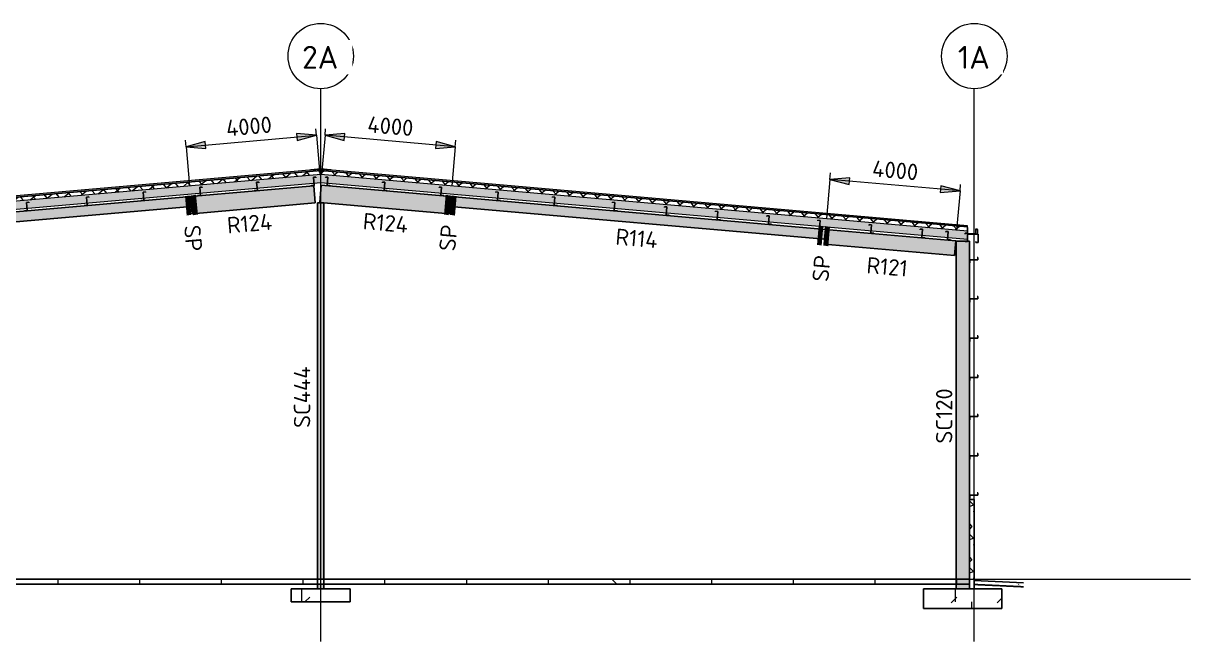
# Model space of a CAD drawing. Header units: millimetres. Extents: x 632 to 645312, y -3890 to 22200.
# Drawn here: x 204750 to 240468, y 3287 to 22200 of the extents above; entities that cross this region are included whole.
import ezdxf

# ---------------------------------------------------------------- set-up
doc = ezdxf.new("R2010")
doc.units = ezdxf.units.MM
for name, pattern in [('Dash', [7, 5, -2]), ('Hidden Double', [7, 5, -2]), ('Hidden Half', [3, 2, -1])]:
    doc.linetypes.add(name, pattern=pattern)
for name, color, linetype, lineweight in [('A-010-D_DIM', 211, 'Continuous', 13), ('A-010-D_DIM-200', 211, 'Continuous', 13), ('A-010-M_LINE', 90, 'Continuous', 13), ('A-200-M_WALL_EXT', 113, 'Continuous', 13), ('A-200-M_WALL_PAT', 111, 'Continuous', 13), ('A-230-H-FLOOR', 190, 'Continuous', 13), ('A-230-M_FLOOR', 192, 'Continuous', 13), ('A-230-MH_FLOOR', 190, 'Hidden Double', 13), ('A-270-M_ROOF', 132, 'Continuous', 13), ('S-160-M_FOUND', 171, 'Continuous', 13), ('S-160-MH_FOUND', 171, 'Hidden Half', 13), ('S-280-A_COLUMN', 171, 'Continuous', 18), ('S-280-A_STRUCT_FRAME', 2, 'Continuous', 18), ('S-280-M_COLUMN', 52, 'Continuous', 13), ('S-280-M_STRUCT_FRAME', 12, 'Continuous', 13), ('S-280-MH_COLUMN', 52, 'Hidden Half', 13), ('Z-000-T_TEXT', 131, 'Continuous', 25), ('Z-030-M_GRID', 191, 'Continuous', 13), ('Z-033_T_GRIDREF', 31, 'Continuous', 13), ('Z-230-A_LEVEL', 51, 'Continuous', 13)]:
    doc.layers.add(name, color=color, linetype=linetype, lineweight=lineweight)
doc.styles.add('ISOCPEUR_1', font='isocpeur.ttf', dxfattribs={"height": 700})
doc.styles.add('ISOCPEUR_2', font='isocpeur.ttf', dxfattribs={"height": 500})
doc.dimstyles.new('2_5___Arrow___Transparent', dxfattribs={"dimscale": 304.8, "dimtxt": 497.990588, "dimasz": 1.968504, "dimexe": 0.656168, "dimexo": 1.049869, "dimgap": 0.164042, "dimtad": 1, "dimdec": 0, "dimzin": 0, "dimdsep": 46, "dimtxsty": 'ISOCPEUR_2', "dimsah": 1, "dimcen": 0.09, "dimadec": 0, "dimazin": 0, "dimtfac": 1, "dimtdec": 4, "dimtix": 1, "dimtmove": 0, "dimatfit": 3, "dimfxl": 1, "dimtvp": 1, "dimtolj": 1, "dimtzin": 0, "dimlwd": 18, "dimlwe": 18, "dimarcsym": 2})
pattern_1 = [(45, (4555270.3, 0), (-1414.214, 0), [750, -3000]), (45, (4556270.3, 1000), (-1414.214, 0), [750, -3000]), (45, (4557270.3, -300), (-1414.214, 0), [250, -2000]), (90, (4557270.3, 500), (-500, 500), [500, -2000]), (315, (4557270.3, 1000), (0, 2828.43), [500, -3000]), (0, (4556270.3, 1000), (2000, 2000), [300, -1000]), (0, (4553770.3, 2000), (2000, 2000), [300, -2000])]

# ---------------------------------------------------------------- blocks, each defined once
blk = doc.blocks.new('Ridge Capping - Ridge Capping-1882401-S6_501-SECTION A11')
at = {"layer": 'A-270-M_ROOF', "lineweight": 5, "transparency": 33554432}
blk.add_hatch(color=253, dxfattribs=at).paths.add_polyline_path([(4557998, 17716), (4558305, 17743), (4558612, 17716), (4558604, 17720), (4558305, 17746), (4558005, 17720)])
at = {"layer": 'A-270-M_ROOF', "color": 53, "lineweight": 5}
for p, q in [((4557998, 17716), (4558305, 17743)), ((4558005, 17720), (4557998, 17716)), ((4558305, 17746), (4558005, 17720)), ((4558604, 17720), (4558305, 17746)), ((4558305, 17743), (4558612, 17716)), ((4558612, 17716), (4558604, 17720))]:
    blk.add_line(p, q, dxfattribs=at)
blk = doc.blocks.new('Roofs 1 - Roofs 1-2640243-S6_501-SECTION A11')
at = {"layer": 'A-270-M_ROOF', "lineweight": 5, "transparency": 33554432}
for points in [[(4535719, 15482), (4535724, 15483), (4535532, 15633), (4535531, 15629)], [(4535900, 15482), (4535900, 15678), (4535895, 15678), (4535895, 15486)]]:
    blk.add_hatch(color=8, dxfattribs=at).paths.add_polyline_path(points)
h = blk.add_hatch(color=8, dxfattribs=at)
h.paths.add_polyline_path([(4535732, 15480), (4535902, 15480), (4535900, 15482), (4535732, 15482)])
h.paths.add_polyline_path([(4535724, 15483), (4535725, 15485), (4535532, 15633)])
at = {"layer": 'A-270-M_ROOF', "color": 53, "lineweight": 5}
for p, q in [((4535532, 15633), (4535527, 15632)), ((4535533, 15635), (4535528, 15634)), ((4535532, 15633), (4535724, 15483)), ((4535725, 15485), (4535533, 15635)), ((4535555, 15648), (4535535, 15645)), ((4535535, 15643), (4535557, 15646)), ((4535555, 15648), (4535550, 15648)), ((4535557, 15646), (4535552, 15646)), ((4535557, 15646), (4535555, 15648)), ((4535900, 15482), (4535732, 15482)), ((4535732, 15480), (4535902, 15480)), ((4535900, 15678), (4535895, 15678)), ((4535900, 15482), (4535895, 15482)), ((4535900, 15678), (4535897, 15678)), ((4535901, 15480), (4535897, 15480)), ((4535902, 15678), (4535900, 15678)), ((4535900, 15678), (4535900, 15482)), ((4535902, 15480), (4535902, 15678))]:
    blk.add_line(p, q, dxfattribs=at)
at = {"layer": 'A-270-M_ROOF', "color": 53, "lineweight": 5, "flags": 128}
for points in [[(4535535, 15645), (4535533, 15644), (4535532, 15643), (4535530, 15642), (4535530, 15640), (4535529, 15639), (4535529, 15637), (4535530, 15635), (4535531, 15634), (4535532, 15633)], [(4535533, 15635), (4535532, 15635), (4535532, 15636), (4535531, 15637), (4535531, 15639), (4535532, 15640), (4535532, 15641), (4535533, 15642), (4535534, 15642), (4535535, 15643)], [(4535724, 15483), (4535726, 15482), (4535729, 15481), (4535732, 15480)], [(4535732, 15482), (4535729, 15483), (4535727, 15483), (4535725, 15485)]]:
    blk.add_lwpolyline(points, dxfattribs=at)
blk = doc.blocks.new('25021-APA-ZZ-ZZ-M3-AR-000001_V3_rvt-3-S6_501-SECTION A11')
at = {"layer": 'A-270-M_ROOF', "transparency": 33554432}
for color, points in [(9, [(4535893, 15742), (4558305, 17703), (4578096, 15971), (4578096, 16011), (4558305, 17743), (4535893, 15782)]), (253, [(4578381, 15748), (4578406, 15763), (4578406, 15904), (4578341, 15904), (4578341, 15759), (4578101, 15759), (4578101, 15954), (4578096, 15954), (4578096, 15754), (4578346, 15754), (4578346, 15899), (4578401, 15899), (4578401, 15766), (4578377, 15752)]), (9, [(4513959, 10219), (4538455, 11503), (4538455, 11543), (4513959, 10259)]), (8, [(4513959, 10058), (4514012, 10061), (4514012, 10152), (4513959, 10152), (4513959, 10061)])]:
    blk.add_hatch(color=color, dxfattribs=at).paths.add_polyline_path(points)
at = {"layer": 'A-270-M_ROOF', "lineweight": 5}
h = blk.add_hatch(dxfattribs=at)
h.set_pattern_fill('FP_15', angle=-135, style=0, pattern_type=2)
h.set_pattern_definition([(40, (4555270.3, 1e-06), (-192.8363, 229.8133), []), (130, (4555270.3, 1e-06), (-229.8133, -192.8363), [])])
h.paths.add_polyline_path([(4535893, 15621), (4558305, 17582), (4578096, 15851), (4578096, 15971), (4558305, 17703), (4535893, 15742)])
at = {"layer": 'A-270-M_ROOF', "lineweight": 5, "transparency": 33554432}
for color, points in [(254, [(4535893, 15370), (4536099, 15388), (4536085, 15557), (4539427, 15849), (4539442, 15681), (4558305, 17331), (4578096, 15600), (4578096, 15851), (4558305, 17582), (4535893, 15621)]), (9, [(4535893, 15742), (4535893, 15782), (4535888, 15781), (4535888, 15742)]), (254, [(4535888, 15370), (4535893, 15370), (4535893, 15742), (4535888, 15741), (4535888, 15377)]), (254, [(4517677, 10044), (4538455, 11132), (4538455, 11383), (4513959, 10099), (4513959, 10058), (4514292, 10076), (4514390, 10077), (4517667, 10248), (4517667, 10233)]), (8, [(4513959, 10152), (4514012, 10152), (4514356, 10170), (4514303, 10170), (4514000, 10154)]), (8, [(4514012, 10061), (4514292, 10076), (4514357, 10077), (4514357, 10170), (4514012, 10152), (4514012, 10075)])]:
    blk.add_hatch(color=color, dxfattribs=at).paths.add_polyline_path(points)
at = {"layer": 'A-270-M_ROOF', "lineweight": 5}
h = blk.add_hatch(dxfattribs=at)
h.set_pattern_fill('FP_16', angle=225, style=0, pattern_type=2)
h.set_pattern_definition([(48, (4555270.3, 1e-06), (-222.9434, 200.7392), []), (138, (4555270.3, 1e-06), (-200.7392, -222.9434), [])])
h.paths.add_polyline_path([(4513959, 10099), (4538455, 11383), (4538455, 11503), (4513959, 10219)])
at = {"layer": 'A-270-M_ROOF', "color": 53, "lineweight": 5}
for p, q in [((4558305, 17743), (4535893, 15782)), ((4558305, 17703), (4535893, 15742)), ((4535893, 15742), (4558305, 17703)), ((4535893, 15621), (4558305, 17582)), ((4578096, 16011), (4558305, 17743)), ((4578096, 15971), (4558305, 17703)), ((4558305, 17703), (4578096, 15971)), ((4558305, 17582), (4578096, 15851)), ((4535893, 15370), (4558305, 17331)), ((4558305, 17331), (4578096, 15600)), ((4535888, 15781), (4535893, 15782)), ((4535888, 15741), (4535893, 15742)), ((4535893, 15742), (4535888, 15741)), ((4535893, 15782), (4535893, 15742)), ((4535893, 15742), (4535893, 15370)), ((4578096, 15971), (4578096, 16011)), ((4578096, 15600), (4578096, 15971)), ((4578101, 15954), (4578096, 15954)), ((4578096, 15954), (4578096, 15754)), ((4578096, 15754), (4578346, 15754)), ((4578101, 15759), (4578101, 15954)), ((4578341, 15759), (4578101, 15759)), ((4578406, 15904), (4578341, 15904)), ((4578341, 15904), (4578341, 15759)), ((4578346, 15754), (4578346, 15899)), ((4578346, 15899), (4578401, 15899)), ((4578401, 15766), (4578377, 15752)), ((4578377, 15752), (4578381, 15748)), ((4578381, 15748), (4578406, 15763)), ((4578401, 15899), (4578401, 15766)), ((4578406, 15763), (4578406, 15904)), ((4535893, 15370), (4535888, 15370)), ((4538467, 11544), (4513959, 10259)), ((4538467, 11504), (4513959, 10219)), ((4513959, 10219), (4538467, 11504)), ((4538467, 11504), (4538467, 11544)), ((4538467, 11133), (4538467, 11504)), ((4514012, 10102), (4538467, 11383)), ((4514012, 9852), (4538467, 11133)), ((4514303, 10277), (4513959, 10259)), ((4513959, 10259), (4513959, 10219)), ((4514303, 10237), (4513959, 10219)), ((4513959, 10219), (4514303, 10237)), ((4513959, 10219), (4513959, 9849)), ((4514303, 10170), (4513959, 10152)), ((4514012, 10152), (4513959, 10152)), ((4513959, 10152), (4513959, 9847)), ((4513959, 10099), (4514012, 10102)), ((4514356, 10170), (4514012, 10152)), ((4514012, 9847), (4514012, 10152)), ((4513959, 9849), (4514012, 9852)), ((4513959, 9849), (4514012, 9852)), ((4514012, 9850), (4513959, 9847)), ((4513959, 9847), (4514012, 9847)), ((4514012, 9852), (4514303, 9867)), ((4514012, 9847), (4514357, 9865)), ((4514303, 9865), (4514012, 9850))]:
    blk.add_line(p, q, dxfattribs=at)
for name in ['Ridge Capping - Ridge Capping-1882401-S6_501-SECTION A11', 'Roofs 1 - Roofs 1-2640243-S6_501-SECTION A11']:
    blk.add_blockref(name, (0, 0), dxfattribs=at)
blk = doc.blocks.new('NRP_Column-Steel-SHS - SC444 - 200x200x6_0SHS-4110095-S6_501-SECTION A11')
at = {"layer": 'S-280-MH_COLUMN', "lineweight": 25}
for p, q in [((4558211, 16711), (4558211, 4900)), ((4558399, 16711), (4558399, 4900))]:
    blk.add_line(p, q, dxfattribs=at)
blk = doc.blocks.new('NRP_Framing-Steel-Purlin Z - G914 - EZ250-15-4113987-S6_501-SECTION A11')
at = {"layer": 'S-280-M_STRUCT_FRAME', "color": 150, "lineweight": 25}
for p, q in [((4578415, 15040), (4578395, 15040)), ((4578415, 15040), (4578395, 15040)), ((4578415, 14969), (4578415, 15040)), ((4578415, 14969), (4578415, 15040)), ((4578165, 14969), (4578415, 14969)), ((4578165, 14893), (4578165, 14969)), ((4578165, 14969), (4578415, 14969)), ((4578165, 14893), (4578165, 14969)), ((4578184, 14893), (4578165, 14893)), ((4578184, 14893), (4578165, 14893))]:
    blk.add_line(p, q, dxfattribs=at)
blk = doc.blocks.new('NRP_Foundation-Pad Footing Fibre _v2_ - PF4 -1800 x 1800 x 400d-3893011-S6_501-SECTION A11')
at = {"layer": 'S-160-M_FOUND'}
h = blk.add_hatch(dxfattribs=at)
h.set_pattern_fill('FP_18', color=256, style=0, pattern_type=2)
h.set_pattern_definition(pattern_1)
h.paths.add_polyline_path([(4559205, 4900), (4557405, 4900), (4557405, 4500), (4559205, 4500)])
at = {"layer": 'S-160-M_FOUND', "lineweight": 25}
for p, q in [((4559205, 4900), (4557405, 4900)), ((4557405, 4900), (4557405, 4500)), ((4559205, 4500), (4559205, 4900)), ((4557405, 4500), (4559205, 4500))]:
    blk.add_line(p, q, dxfattribs=at)
blk = doc.blocks.new('NRP_Foundation-Pad Footing Fibre _v2_ - PF2 -2400 x 2000 x 600d-3893007-S6_501-SECTION A11')
at = {"layer": 'S-160-M_FOUND'}
h = blk.add_hatch(dxfattribs=at)
h.set_pattern_fill('FP_18', color=256, style=0, pattern_type=2)
h.set_pattern_definition(pattern_1)
h.paths.add_polyline_path([(4579151, 4300), (4579151, 4900), (4576751, 4900), (4576751, 4300)])
at = {"layer": 'S-160-M_FOUND', "lineweight": 25}
for p, q in [((4579151, 4900), (4576751, 4900)), ((4576751, 4900), (4576751, 4300)), ((4579151, 4300), (4579151, 4900)), ((4576751, 4300), (4579151, 4300))]:
    blk.add_line(p, q, dxfattribs=at)
blk = doc.blocks.new('NRP_Framing-Steel-Purlin Z - P915 - EZ250-19-V30-S6_501-SECTION A11')
at = {"layer": 'S-280-M_STRUCT_FRAME', "color": 92, "lineweight": 25}
blk.add_line((4549312, 16598), (4549312, 16598), dxfattribs=at)
at = {"layer": 'S-280-M_STRUCT_FRAME', "color": 92, "linetype": 'Dash', "lineweight": 25}
blk.add_line((4549312, 16598), (4549312, 16598), dxfattribs=at)
blk = doc.blocks.new('NRP_Framing-Steel-Purlin Z - P915 - EZ250-19-V31-S6_501-SECTION A11')
at = {"layer": 'S-280-M_STRUCT_FRAME', "color": 92, "lineweight": 25}
blk.add_line((4567298, 16598), (4567298, 16598), dxfattribs=at)
at = {"layer": 'S-280-M_STRUCT_FRAME', "color": 92, "linetype": 'Dash', "lineweight": 25}
blk.add_line((4567298, 16598), (4567298, 16598), dxfattribs=at)
blk = doc.blocks.new('NRP_Framing-Steel-Purlin Z - P916 - EZ250-24-V32-S6_501-SECTION A11')
at = {"layer": 'S-280-M_STRUCT_FRAME', "color": 1, "lineweight": 25}
for p, q in [((4549245, 16489), (4549247, 16467)), ((4549245, 16489), (4549247, 16467)), ((4549247, 16467), (4549322, 16474)), ((4549247, 16467), (4549322, 16474)), ((4549301, 16723), (4549371, 16729)), ((4549301, 16723), (4549371, 16729)), ((4549322, 16474), (4549301, 16723)), ((4549322, 16474), (4549301, 16723)), ((4549312, 16599), (4549312, 16599)), ((4549371, 16729), (4549373, 16707)), ((4549371, 16729), (4549373, 16707))]:
    blk.add_line(p, q, dxfattribs=at)
at = {"layer": 'S-280-M_STRUCT_FRAME', "color": 1, "linetype": 'Dash', "lineweight": 25}
blk.add_line((4549312, 16599), (4549312, 16599), dxfattribs=at)
blk = doc.blocks.new('NRP_Framing-Steel-Purlin Z - P916 - EZ250-24-V33-S6_501-SECTION A11')
at = {"layer": 'S-280-M_STRUCT_FRAME', "color": 1, "lineweight": 25}
for p, q in [((4567238, 16729), (4567236, 16707)), ((4567238, 16729), (4567236, 16707)), ((4567309, 16723), (4567238, 16729)), ((4567309, 16723), (4567238, 16729)), ((4567287, 16474), (4567309, 16723)), ((4567287, 16474), (4567309, 16723)), ((4567362, 16467), (4567287, 16474)), ((4567362, 16467), (4567287, 16474)), ((4567298, 16599), (4567298, 16599)), ((4567364, 16489), (4567362, 16467)), ((4567364, 16489), (4567362, 16467))]:
    blk.add_line(p, q, dxfattribs=at)
at = {"layer": 'S-280-M_STRUCT_FRAME', "color": 1, "linetype": 'Dash', "lineweight": 25}
blk.add_line((4567298, 16599), (4567298, 16599), dxfattribs=at)
blk = doc.blocks.new('NRP_Framing-Steel-Purlin Z - P914 - EZ250-15-4038691-S6_501-SECTION A11')
at = {"layer": 'S-280-M_STRUCT_FRAME', "color": 150, "lineweight": 25}
blk.add_line((4558092, 17367), (4558092, 17367), dxfattribs=at)
at = {"layer": 'S-280-M_STRUCT_FRAME', "color": 150, "linetype": 'Dash', "lineweight": 25}
blk.add_line((4558092, 17367), (4558092, 17367), dxfattribs=at)
blk = doc.blocks.new('NRP_Framing-Steel-Purlin Z - P914 - EZ250-15-4070612-S6_501-SECTION A11')
at = {"layer": 'S-280-M_STRUCT_FRAME', "color": 150, "lineweight": 25}
for p, q in [((4558026, 17255), (4558027, 17236)), ((4558026, 17255), (4558027, 17236)), ((4558027, 17236), (4558103, 17242)), ((4558027, 17236), (4558103, 17242)), ((4558081, 17491), (4558152, 17497)), ((4558081, 17491), (4558152, 17497)), ((4558103, 17242), (4558081, 17491)), ((4558103, 17242), (4558081, 17491)), ((4558092, 17367), (4558092, 17367)), ((4558152, 17497), (4558154, 17477)), ((4558152, 17497), (4558154, 17477))]:
    blk.add_line(p, q, dxfattribs=at)
at = {"layer": 'S-280-M_STRUCT_FRAME', "color": 150, "linetype": 'Dash', "lineweight": 25}
blk.add_line((4558092, 17367), (4558092, 17367), dxfattribs=at)
blk = doc.blocks.new('NRP_Framing-Steel-Purlin Z - P914 - EZ250-15-V34-S6_501-SECTION A11')
at = {"layer": 'S-280-M_STRUCT_FRAME', "color": 150, "lineweight": 25}
blk.add_line((4558517, 17367), (4558517, 17367), dxfattribs=at)
at = {"layer": 'S-280-M_STRUCT_FRAME', "color": 150, "linetype": 'Dash', "lineweight": 25}
blk.add_line((4558517, 17367), (4558517, 17367), dxfattribs=at)
blk = doc.blocks.new('NRP_Framing-Steel-Purlin Z - P914 - EZ250-15-4038684-S6_501-SECTION A11')
at = {"layer": 'S-280-M_STRUCT_FRAME', "color": 150, "lineweight": 25}
for p, q in [((4558457, 17497), (4558456, 17477)), ((4558457, 17497), (4558456, 17477)), ((4558528, 17491), (4558457, 17497)), ((4558528, 17491), (4558457, 17497)), ((4558506, 17242), (4558528, 17491)), ((4558506, 17242), (4558528, 17491)), ((4558582, 17236), (4558506, 17242)), ((4558582, 17236), (4558506, 17242)), ((4558517, 17367), (4558517, 17367)), ((4558584, 17255), (4558582, 17236)), ((4558584, 17255), (4558582, 17236))]:
    blk.add_line(p, q, dxfattribs=at)
at = {"layer": 'S-280-M_STRUCT_FRAME', "color": 150, "linetype": 'Dash', "lineweight": 25}
blk.add_line((4558517, 17367), (4558517, 17367), dxfattribs=at)
blk = doc.blocks.new('NRP_Framing-Steel-Purlin Z - P915 - EZ250-19-V28-S6_501-SECTION A11')
at = {"layer": 'S-280-M_STRUCT_FRAME', "color": 92, "lineweight": 25}
for p, q in [((4577433, 15837), (4577431, 15816)), ((4577433, 15837), (4577431, 15816)), ((4577433, 15837), (4577433, 15837)), ((4577433, 15837), (4577433, 15837)), ((4577482, 15582), (4577504, 15831)), ((4577482, 15582), (4577504, 15831)), ((4577482, 15582), (4577482, 15582)), ((4577482, 15582), (4577482, 15582)), ((4577493, 15707), (4577493, 15707)), ((4577559, 15596), (4577558, 15575)), ((4577559, 15596), (4577558, 15575))]:
    blk.add_line(p, q, dxfattribs=at)
at = {"layer": 'S-280-M_STRUCT_FRAME', "color": 92, "linetype": 'Dash', "lineweight": 25}
blk.add_line((4577493, 15707), (4577493, 15707), dxfattribs=at)
blk = doc.blocks.new('NRP_Framing-Steel-Purlin Z - P914 - EZ250-15-V35-S6_501-SECTION A11')
at = {"layer": 'S-280-M_STRUCT_FRAME', "color": 150, "lineweight": 25}
blk.add_line((4556356, 17215), (4556356, 17215), dxfattribs=at)
at = {"layer": 'S-280-M_STRUCT_FRAME', "color": 150, "linetype": 'Dash', "lineweight": 25}
blk.add_line((4556356, 17215), (4556356, 17215), dxfattribs=at)
blk = doc.blocks.new('NRP_Framing-Steel-Purlin Z - P914 - EZ250-15-4110111-S6_501-SECTION A11')
at = {"layer": 'S-280-M_STRUCT_FRAME', "color": 150, "lineweight": 25}
for p, q in [((4556345, 17339), (4556416, 17346)), ((4556345, 17339), (4556416, 17346)), ((4556367, 17090), (4556345, 17339)), ((4556367, 17090), (4556345, 17339)), ((4556356, 17215), (4556356, 17215)), ((4556416, 17346), (4556418, 17326)), ((4556416, 17346), (4556418, 17326)), ((4556290, 17103), (4556291, 17084)), ((4556290, 17103), (4556291, 17084)), ((4556291, 17084), (4556367, 17090)), ((4556291, 17084), (4556367, 17090))]:
    blk.add_line(p, q, dxfattribs=at)
at = {"layer": 'S-280-M_STRUCT_FRAME', "color": 150, "linetype": 'Dash', "lineweight": 25}
blk.add_line((4556356, 17215), (4556356, 17215), dxfattribs=at)
blk = doc.blocks.new('NRP_Framing-Steel-Purlin Z - P914 - EZ250-15-V36-S6_501-SECTION A11')
at = {"layer": 'S-280-M_STRUCT_FRAME', "color": 150, "lineweight": 25}
for p, q in [((4554610, 17187), (4554680, 17194)), ((4554610, 17187), (4554680, 17194)), ((4554631, 16938), (4554610, 17187)), ((4554631, 16938), (4554610, 17187)), ((4554680, 17194), (4554682, 17174)), ((4554680, 17194), (4554682, 17174)), ((4554554, 16951), (4554556, 16932)), ((4554554, 16951), (4554556, 16932)), ((4554556, 16932), (4554631, 16938)), ((4554556, 16932), (4554631, 16938)), ((4554621, 17063), (4554621, 17063))]:
    blk.add_line(p, q, dxfattribs=at)
at = {"layer": 'S-280-M_STRUCT_FRAME', "color": 150, "linetype": 'Dash', "lineweight": 25}
blk.add_line((4554621, 17063), (4554621, 17063), dxfattribs=at)
blk = doc.blocks.new('NRP_Framing-Steel-Purlin Z - P914 - EZ250-15-4038686-S6_501-SECTION A11')
at = {"layer": 'S-280-M_STRUCT_FRAME', "color": 150, "lineweight": 25}
for p, q in [((4552818, 16799), (4552820, 16780)), ((4552818, 16799), (4552820, 16780)), ((4552874, 17036), (4552945, 17042)), ((4552874, 17036), (4552945, 17042)), ((4552896, 16787), (4552874, 17036)), ((4552896, 16787), (4552874, 17036)), ((4552885, 16911), (4552885, 16911)), ((4552945, 17042), (4552946, 17022)), ((4552945, 17042), (4552946, 17022)), ((4552820, 16780), (4552896, 16787)), ((4552820, 16780), (4552896, 16787))]:
    blk.add_line(p, q, dxfattribs=at)
at = {"layer": 'S-280-M_STRUCT_FRAME', "color": 150, "linetype": 'Dash', "lineweight": 25}
blk.add_line((4552885, 16911), (4552885, 16911), dxfattribs=at)
blk = doc.blocks.new('NRP_Framing-Steel-Purlin Z - P914 - EZ250-15-V37-S6_501-SECTION A11')
at = {"layer": 'S-280-M_STRUCT_FRAME', "color": 150, "lineweight": 25}
for p, q in [((4560193, 17346), (4560191, 17326)), ((4560193, 17346), (4560191, 17326)), ((4560264, 17339), (4560193, 17346)), ((4560264, 17339), (4560193, 17346)), ((4560242, 17090), (4560264, 17339)), ((4560242, 17090), (4560264, 17339)), ((4560253, 17215), (4560253, 17215)), ((4560318, 17084), (4560242, 17090)), ((4560318, 17084), (4560242, 17090)), ((4560319, 17103), (4560318, 17084)), ((4560319, 17103), (4560318, 17084))]:
    blk.add_line(p, q, dxfattribs=at)
at = {"layer": 'S-280-M_STRUCT_FRAME', "color": 150, "linetype": 'Dash', "lineweight": 25}
blk.add_line((4560253, 17215), (4560253, 17215), dxfattribs=at)
blk = doc.blocks.new('NRP_Framing-Steel-Purlin C - P946 - EC250-24-4032700-S6_501-SECTION A11')
at = {"layer": 'S-280-M_STRUCT_FRAME', "color": 1, "lineweight": 25}
for p, q in [((4578027, 15780), (4578027, 15756)), ((4578100, 15780), (4578027, 15780)), ((4578100, 15780), (4578100, 15530)), ((4578027, 15554), (4578027, 15530)), ((4578100, 15530), (4578027, 15530)), ((4578080, 15655), (4578080, 15655))]:
    blk.add_line(p, q, dxfattribs=at)
at = {"layer": 'S-280-M_STRUCT_FRAME', "color": 1, "linetype": 'Dash', "lineweight": 25}
blk.add_line((4578080, 15655), (4578080, 15655), dxfattribs=at)
blk = doc.blocks.new('NRP_Framing-Steel-Purlin C - G946 - EC250-24-4111441-S6_501-SECTION A11')
at = {"layer": 'S-280-M_STRUCT_FRAME', "color": 1, "lineweight": 25}
for p, q in [((4578354, 15751), (4578354, 15727)), ((4578427, 15751), (4578354, 15751)), ((4578427, 15751), (4578427, 15501)), ((4578354, 15525), (4578354, 15501)), ((4578427, 15501), (4578354, 15501)), ((4578407, 15626), (4578407, 15626))]:
    blk.add_line(p, q, dxfattribs=at)
at = {"layer": 'S-280-M_STRUCT_FRAME', "color": 1, "linetype": 'Dash', "lineweight": 25}
blk.add_line((4578407, 15626), (4578407, 15626), dxfattribs=at)
blk = doc.blocks.new('Grid - NRP_Grid-Head-320187-S6_501-SECTION A11')
at = {"layer": 'Z-033_T_GRIDREF'}
blk.add_circle((4578305, 21200), 1000, dxfattribs=at)
blk = doc.blocks.new('DIMBLOCK9-S6_501-SECTION A11')
at = {"layer": 'A-010-D_DIM-200', "lineweight": 18}
for points in [[(229428, 17423), (230016, 17266), (230035, 17477)], [(233412, 17075), (232824, 17233), (232805, 17022)]]:
    blk.add_hatch(color=256, dxfattribs=at).paths.add_polyline_path(points)
for p, q in [((229428, 17423), (229445, 17623)), ((229428, 17423), (229323, 16227)), ((230035, 17477), (229428, 17423)), ((233412, 17075), (229428, 17423)), ((229428, 17423), (230016, 17266)), ((230016, 17266), (230035, 17477)), ((232824, 17233), (232805, 17022)), ((233412, 17075), (232824, 17233)), ((233412, 17075), (233430, 17274)), ((232805, 17022), (233412, 17075)), ((233412, 17075), (233308, 15879))]:
    blk.add_line(p, q, dxfattribs=at)
at = {"layer": 'A-010-D_DIM-200', "color": 0, "lineweight": 18, "insert": (230751, 18014), "char_height": 500, "width": 1758.29, "attachment_point": 1, "rotation": 355, "line_spacing_factor": 1.149209, "style": 'ISOCPEUR_2'}
blk.add_mtext('4000', dxfattribs=at)
blk = doc.blocks.new('DIMBLOCK11-S6_501-SECTION A11')
at = {"layer": 'A-010-D_DIM-200', "lineweight": 18}
for points in [[(209730, 18426), (210337, 18373), (210318, 18584)], [(213715, 18775), (213108, 18828), (213126, 18617)]]:
    blk.add_hatch(color=256, dxfattribs=at).paths.add_polyline_path(points)
for p, q in [((213715, 18775), (213697, 18974)), ((209730, 18426), (209713, 18625)), ((209730, 18426), (213715, 18775)), ((210318, 18584), (209730, 18426)), ((210337, 18373), (210318, 18584)), ((213715, 18775), (213108, 18828)), ((213108, 18828), (213126, 18617)), ((213126, 18617), (213715, 18775)), ((213715, 18775), (213819, 17579)), ((209730, 18426), (210337, 18373)), ((209730, 18426), (209835, 17230))]:
    blk.add_line(p, q, dxfattribs=at)
at = {"layer": 'A-010-D_DIM-200', "color": 0, "lineweight": 18, "insert": (210931, 19237), "char_height": 500, "width": 1758.29, "attachment_point": 1, "rotation": 5, "line_spacing_factor": 1.149209, "style": 'ISOCPEUR_2'}
blk.add_mtext('4000', dxfattribs=at)
blk = doc.blocks.new('DIMBLOCK12-S6_501-SECTION A11')
at = {"layer": 'A-010-D_DIM-200', "lineweight": 18}
for points in [[(213981, 18775), (214570, 18617), (214588, 18828)], [(217966, 18426), (217378, 18584), (217359, 18373)]]:
    blk.add_hatch(color=256, dxfattribs=at).paths.add_polyline_path(points)
for p, q in [((213981, 18775), (213999, 18974)), ((213981, 18775), (213877, 17579)), ((214588, 18828), (213981, 18775)), ((217966, 18426), (213981, 18775)), ((213981, 18775), (214570, 18617)), ((214570, 18617), (214588, 18828)), ((217378, 18584), (217359, 18373)), ((217966, 18426), (217378, 18584)), ((217966, 18426), (217984, 18625)), ((217359, 18373), (217966, 18426)), ((217966, 18426), (217862, 17230))]:
    blk.add_line(p, q, dxfattribs=at)
at = {"layer": 'A-010-D_DIM-200', "color": 0, "lineweight": 18, "insert": (215305, 19365), "char_height": 500, "width": 1758.29, "attachment_point": 1, "rotation": 355, "line_spacing_factor": 1.149209, "style": 'ISOCPEUR_2'}
blk.add_mtext('4000', dxfattribs=at)
blk = doc.blocks.new('NRP_Splice _v3_ - NRP_Splice-3209833-S6_501-SECTION A11')
at = {"layer": 'Z-000-T_TEXT', "lineweight": 70}
for p, q in [((4542798, 15990), (4542851, 15393)), ((4542798, 15990), (4542851, 15393)), ((4542998, 16008), (4543050, 15410)), ((4543050, 15410), (4542998, 16008))]:
    blk.add_line(p, q, dxfattribs=at)
blk = doc.blocks.new('NRP_Splice _v3_ - NRP_Splice-3927024-S6_501-SECTION A11')
at = {"layer": 'Z-000-T_TEXT', "lineweight": 70}
for p, q in [((4573612, 16008), (4573559, 15410)), ((4573612, 16008), (4573559, 15410)), ((4573811, 15990), (4573759, 15393)), ((4573759, 15393), (4573811, 15990))]:
    blk.add_line(p, q, dxfattribs=at)

msp = doc.modelspace()

# ---------------------------------------------------------------- hatches: boundary and pattern name
at = {"layer": 'A-200-M_WALL_PAT'}
h = msp.add_hatch(dxfattribs=at)
h.set_pattern_fill('FP_17', color=250, angle=116.56505, style=0, pattern_type=2)
h.set_pattern_definition([(296.565, (211067.83, 152.4), (5e-05, 1016), [113.592, -2158.253]), (33.69, (211118.6, 50.8), (7e-05, 1016), [183.16, -3480.08]), (33.69, (212134.6, 50.8), (7e-05, 1016), [183.16, -3480.08]), (33.69, (213150.6, 50.8), (7e-05, 1016), [183.16, -3480.08]), (116.565, (211271.03, 152.4), (5e-05, 1016), [113.592, -2158.253]), (213.69, (211220.2, 254), (7e-05, 1016), [183.16, -3480.08]), (213.69, (212236.2, 254), (7e-05, 1016), [183.16, -3480.08]), (213.69, (213252.2, 254), (7e-05, 1016), [183.16, -3480.08]), (26.565, (211474.2, 152.4), (5e-05, 1016), [227.185, -2044.66]), (26.565, (212490.2, 152.4), (5e-05, 1016), [227.185, -2044.66]), (270, (211677.4, 254), (1016, 0.0009), [101.6, -914.4]), (225, (211677.4, 152.4), (-0.002, 1016), [143.684, -1293.157]), (135, (211575.8, 50.8), (-0.0009, 1016), [143.684, -1293.157]), (288.435, (211271.03, 457.2), (-0.002, 1015.9997), [160.644, -3052.23]), (18.435, (211321.8, 304.8), (-0.002, 1016), [160.64, -3052.23]), (18.435, (212337.8, 304.8), (-0.002, 1016), [160.64, -3052.23]), (18.435, (213353.8, 304.8), (-0.002, 1016), [160.64, -3052.23]), (135, (211474.2, 355.6), (-0.0009, 1016), [143.684, -1293.157]), (180, (211372.6, 457.2), (0.0009, -1016), [101.6, -914.4]), (251.565, (211017.03, 711.2), (0.0004, 1015.9997), [160.644, -3052.23]), (315, (210966.2, 558.8), (-0.0009, 1016), [143.684, -1293.157]), (71.565, (211067.83, 457.2), (0.0004, 1015.9997), [160.644, -3052.23]), (135, (211118.6, 609.6), (-0.0009, 1016), [143.684, -1293.157]), (225, (211423.4, 711.2), (-0.002, 1016), [143.684, -1293.157]), (123.69, (211321.83, 609.6), (7e-05, 1016), [183.16, -3480.08]), (123.69, (212337.83, 609.6), (7e-05, 1016), [183.16, -3480.08]), (26.565, (211220.2, 762), (5e-05, 1016), [113.59, -2158.25]), (26.565, (212236.2, 762), (5e-05, 1016), [113.59, -2158.25]), (315, (211321.8, 812.8), (-0.0009, 1016), [143.684, -1293.157]), (213.69, (211779, 965.2), (7e-05, 1016), [183.16, -3480.08]), (213.69, (212795, 965.2), (7e-05, 1016), [183.16, -3480.08]), (213.69, (213811, 965.2), (7e-05, 1016), [183.16, -3480.08]), (296.565, (211626.63, 863.6), (5e-05, 1016), [113.59, -2158.253]), (45, (211677.4, 762), (-0.0009, 1016), [143.684, -1293.157]), (90, (211779, 863.6), (-1016, -0.0009), [101.6, -914.4]), (213.69, (211321.8, 1016), (7e-05, 1016), [183.16, -3480.08]), (213.69, (212337.8, 1016), (7e-05, 1016), [183.16, -3480.08]), (213.69, (213353.8, 1016), (7e-05, 1016), [183.16, -3480.08]), (315, (211169.4, 914.4), (-0.0009, 1016), [71.84, -1365]), (26.565, (211220.2, 863.6), (5e-05, 1016), [113.59, -2158.25]), (26.565, (212236.2, 863.6), (5e-05, 1016), [113.59, -2158.25]), (90, (211321.8, 914.4), (-1016, -0.0009), [101.6, -914.4]), (333.435, (210915.4, 965.2), (-0.002, 1016), [113.59, -2158.25]), (333.435, (211931.4, 965.2), (-0.002, 1016), [113.59, -2158.25]), (243.435, (211017.03, 914.4), (-0.002, 1016), [113.592, -2158.253]), (161.565, (210966.2, 812.8), (0.0004, 1016), [160.64, -3052.23]), (161.565, (211982.2, 812.8), (0.0004, 1016), [160.64, -3052.23]), (161.565, (212998.2, 812.8), (0.0004, 1016), [160.64, -3052.23]), (45, (210813.8, 863.6), (-0.0009, 1016), [143.684, -1293.157]), (26.565, (210864.6, -0.0006), (5e-05, 1016), [113.59, -2158.25]), (26.565, (211880.6, -0.0006), (5e-05, 1016), [113.59, -2158.25]), (116.565, (210966.23, 50.8), (5e-05, 1016), [113.592, -2158.253]), (206.565, (210915.4, 152.4), (5e-05, 1016), [113.59, -2158.25]), (206.565, (211931.4, 152.4), (5e-05, 1016), [113.59, -2158.25]), (296.565, (210813.83, 101.6), (5e-05, 1016), [113.592, -2158.253]), (14.036, (211575.8, 457.2), (0.003, 1016), [209.45, -3979.62]), (14.036, (212591.8, 457.2), (0.003, 1016), [209.45, -3979.62]), (14.036, (213607.8, 457.2), (0.003, 1016), [209.45, -3979.62]), (14.036, (214623.8, 457.2), (0.003, 1016), [209.45, -3979.62]), (135, (211779, 508), (-0.0009, 1016), [143.684, -1293.157]), (198.435, (211677.4, 609.6), (-0.002, 1016), [160.64, -3052.23]), (198.435, (212693.4, 609.6), (-0.002, 1016), [160.64, -3052.23]), (198.435, (213709.4, 609.6), (-0.002, 1016), [160.64, -3052.23]), (296.565, (211525.03, 558.8), (5e-05, 1016), [113.59, -2158.253]), (333.435, (210864.6, 304.8), (-0.002, 1016), [113.59, -2158.25]), (333.435, (211880.6, 304.8), (-0.002, 1016), [113.59, -2158.25]), (45, (210966.2, 254), (-0.0009, 1016), [71.84, -1365]), (116.565, (211017.03, 304.8), (5e-05, 1016), [113.592, -2158.253]), (225, (210966.2, 406.4), (-0.002, 1016), [143.684, -1293.157])])
h.paths.add_polyline_path([(233848.2, 7640), (233698.2, 7640), (233698.2, 4900), (233848.2, 4900)])
at = {"layer": 'A-230-H-FLOOR'}
h = msp.add_hatch(dxfattribs=at)
h.set_pattern_fill('FP_18', color=256, style=0, pattern_type=2)
h.set_pattern_definition([(45, (210813.8, 0), (-1414.214, 0), [750, -3000]), (45, (211813.8, 1000), (-1414.214, 0), [750, -3000]), (45, (212813.8, -300), (-1414.214, 0), [250, -2000]), (90, (212813.83, 500), (-500, 500), [500, -2000]), (315, (212813.8, 1000), (0, 2828.43), [500, -3000]), (0, (211813.8, 1000), (2000, 2000), [300, -1000]), (0, (209313.8, 2000), (2000, 2000), [300, -2000])])
h.paths.add_polyline_path([(218624.4, 5050), (233698.2, 5050), (233698.2, 5200), (171706.2, 5200), (171706.2, 5050), (201900, 5050)])
h = msp.add_hatch(dxfattribs=at)
h.set_pattern_fill('FP_19', color=256, style=0, pattern_type=2)
h.set_pattern_definition([(50, (210813.83, 0), (728.737, -63.756), [76.2, -838.2]), (355, (210813.8, 0), (-140.972, 764.228), [60.96, -670.56]), (100.451, (210874.56, -5.3), (587.77, 700.467), [64.76, -712.36]), (46.184, (210813.8, 203.2), (1084.316, -168.17), [114.3, -1257.3]), (96.636, (210904.2, 189.2), (949.61, 989.71), [97.14, -1068.54]), (351.184, (210813.8, 203.2), (949.62, 989.7), [91.44, -1005.84]), (21, (210915.43, 152.4), (606.458, -409.06), [76.2, -838.2]), (326, (210915.4, 152.4), (247.208, 736.753), [60.96, -670.56]), (71.451, (210966, 118.3), (853.668, 327.685), [64.76, -712.36]), (37.5, (210813.83, 0), (12.3547, 338.22), [6.706, -655.726, 6.706, -674.014, -673.1]), (37.5, (210813.83, 0), (12.3547, 338.22), [-1343.152, 6.706, -666.394]), (7.5, (210813.83, 0), (267.279, 400.722), [6.706, -381.406, 6.706, -640.486, -256.54]), (7.5, (210813.83, 0), (267.279, 400.722), [-1035.304, 6.706, -249.834]), (327.5, (210587.27, 0), (542.3633, -22.9153), [6.706, -247.294, 6.706, -785.774, -1051.56]), (327.5, (210587.27, 0), (542.3633, -22.9153), [-1046.48, 6.706, -1044.854]), (317.5, (210485.67, 0), (592.517, 101.707), [6.706, -323.494, 6.706, -519.582, -746.76]), (317.5, (210485.67, 0), (592.517, 101.707), [-856.488, 6.706, -740.054])])
h.paths.add_polyline_path([(235348.7, 4965), (235348.7, 5085), (233848.2, 5154.7), (233848.2, 5034.7), (234463.4, 5006.1)])
at = {"layer": 'A-230-H-FLOOR', "lineweight": 5}
msp.add_hatch(color=256, dxfattribs=at).paths.add_polyline_path([(235348.7, 4963.5), (235348.7, 4965), (233848.2, 5033.2)])
at = {"layer": 'S-280-M_COLUMN', "lineweight": 5}
h = msp.add_hatch(color=256, dxfattribs=at)
h.paths.add_polyline_path([(213948.2, 4900), (213948.2, 16710.8), (213942.2, 16710.8), (213942.2, 4900)])
h.paths.add_polyline_path([(213754.2, 4900), (213754.2, 16710.8), (213748.2, 16710.8), (213748.2, 4900)])
h = msp.add_hatch(color=256, dxfattribs=at)
h.paths.add_polyline_path([(213763.2, 4900), (213763.1, 5050), (213754.2, 5050), (213755.4, 4900), (213758.7, 4900)])
h.paths.add_polyline_path([(213755.4, 5200), (213763.2, 5200), (213763.2, 16710.8), (213754.2, 16710.8), (213755.3, 5200)])
h = msp.add_hatch(color=256, dxfattribs=at)
h.paths.add_polyline_path([(213933.2, 4900), (213933.2, 5050), (213763.2, 5050), (213763.2, 4900)])
h.paths.add_polyline_path([(213763.2, 5200), (213933.2, 5200), (213933.2, 16710.8), (213763.2, 16710.8)])
h = msp.add_hatch(color=256, dxfattribs=at)
h.paths.add_polyline_path([(213933.2, 4900), (213942.2, 4900), (213940.9, 5050), (213933.2, 5050)])
h.paths.add_polyline_path([(213933.2, 5200), (213942.2, 5200), (213941, 16710.8), (213933.2, 16710.8), (213933.2, 16375)])
msp.add_hatch(color=256, dxfattribs=at).paths.add_polyline_path([(233698.2, 15532.3), (233291.8, 15532.3), (233291.8, 4900), (233698.2, 4900)])
at = {"layer": 'S-280-M_STRUCT_FRAME', "lineweight": 5}
for points in [[(213680.8, 16704.9), (213634.7, 17231.1), (209864.1, 16901.2), (209910.2, 16375)], [(217832.6, 16901.2), (213863.8, 17248.4), (213817.7, 16722.2), (217786.6, 16375)], [(198496.9, 15601.6), (209889.4, 16598.3), (209862.9, 16901.1), (198470.4, 15904.4)], [(229267.6, 15595.6), (229294.1, 15898.4), (217832.9, 16901.2), (217806.4, 16598.3), (218624.4, 16526.7)], [(233280, 15549.7), (229294.2, 15898.4), (229254.6, 15446.3), (233240.4, 15097.6)]]:
    msp.add_hatch(color=256, dxfattribs=at).paths.add_polyline_path(points)

# ---------------------------------------------------------------- linework, layer by layer
at = {"layer": 'A-010-M_LINE', "lineweight": 25}
for p, q in [((213848.2, 17249.8), (213847.3, 17259.7)), ((213848.1, 17249.8), (213848.9, 17259.7)), ((209863.4, 16901.2), (209862.5, 16911.1)), ((217832.9, 16901.2), (217833.7, 16911.1)), ((229294.2, 15898.4), (229295, 15908.4)), ((233278.9, 15549.8), (233279.8, 15559.8))]:
    msp.add_line(p, q, dxfattribs=at)
at = {"layer": 'A-200-M_WALL_EXT', "lineweight": 25}
for p, q in [((233848.2, 7640), (233698.2, 7640)), ((233698.2, 7640), (233698.2, 4900)), ((233848.2, 4900), (233848.2, 7640)), ((233698.2, 4900), (233848.2, 4900))]:
    msp.add_line(p, q, dxfattribs=at)
at = {"layer": 'A-230-M_FLOOR', "lineweight": 25}
for p, q in [((233698.2, 5200), (171706.2, 5200)), ((171706.2, 5050), (233698.2, 5050)), ((233698.2, 5050), (233698.2, 5200)), ((235348.7, 5085), (233848.2, 5154.7)), ((233848.2, 5154.7), (233848.2, 5034.7))]:
    msp.add_line(p, q, dxfattribs=at)
at = {"layer": 'A-230-MH_FLOOR', "lineweight": 25}
msp.add_line((233848.2, 5034.7), (235348.7, 4965), dxfattribs=at)
at = {"layer": 'S-280-M_COLUMN', "lineweight": 25}
for p, q in [((213754.2, 16710.8), (213748.2, 16710.8)), ((213748.2, 16710.8), (213748.2, 4900)), ((213763.2, 16710.8), (213754.2, 16710.8)), ((213933.2, 16710.8), (213763.2, 16710.8)), ((213942.2, 16710.8), (213933.2, 16710.8)), ((213948.2, 16710.8), (213942.2, 16710.8)), ((213948.2, 4900), (213948.2, 16710.8)), ((233698.2, 15532.3), (233291.8, 15532.3)), ((233291.8, 15532.3), (233291.8, 4900)), ((233698.2, 4900), (233698.2, 15532.3)), ((213748.2, 4900), (213754.2, 4900)), ((213942.2, 4900), (213948.2, 4900)), ((233291.8, 4900), (233698.2, 4900))]:
    msp.add_line(p, q, dxfattribs=at)
at = {"layer": 'S-280-M_STRUCT_FRAME', "lineweight": 25}
for p, q in [((213634.7, 17231.1), (209864.1, 16901.2)), ((213680.8, 16704.9), (213634.7, 17231.1)), ((213863.8, 17248.4), (213817.7, 16722.2)), ((217832.6, 16901.2), (213863.8, 17248.4)), ((209862.9, 16901.1), (198470.4, 15904.4)), ((209889.4, 16598.3), (209862.9, 16901.1)), ((209864.1, 16901.2), (209910.2, 16375)), ((217786.6, 16375), (217832.6, 16901.2)), ((217832.9, 16901.2), (217806.4, 16598.3)), ((229294.1, 15898.4), (217832.9, 16901.2)), ((198496.9, 15601.6), (209889.4, 16598.3)), ((209910.2, 16375), (213680.8, 16704.9)), ((213817.7, 16722.2), (217786.6, 16375)), ((217806.4, 16598.3), (229267.6, 15595.6)), ((229294.2, 15898.4), (229254.6, 15446.3)), ((229267.6, 15595.6), (229294.1, 15898.4)), ((233280, 15549.7), (229294.2, 15898.4)), ((229254.6, 15446.3), (233240.4, 15097.6)), ((233240.4, 15097.6), (233280, 15549.7))]:
    msp.add_line(p, q, dxfattribs=at)
at = {"layer": 'Z-030-M_GRID'}
for p, q in [((213848.2, 3286.9), (213848.2, 20200)), ((233848.2, 3286.9), (233848.2, 20200))]:
    msp.add_line(p, q, dxfattribs=at)
at = {"layer": 'Z-230-A_LEVEL'}
msp.add_line((169163, 5200), (240467.8, 5200), dxfattribs=at)

# ---------------------------------------------------------------- block references
at = {"color": 10, "lineweight": 5}
msp.add_blockref('25021-APA-ZZ-ZZ-M3-AR-000001_V3_rvt-3-S6_501-SECTION A11', (-4344456.5, 0), dxfattribs=at)
at = {"layer": 'S-160-MH_FOUND', "lineweight": 25}
for name in ['NRP_Foundation-Pad Footing Fibre _v2_ - PF4 -1800 x 1800 x 400d-3893011-S6_501-SECTION A11', 'NRP_Foundation-Pad Footing Fibre _v2_ - PF2 -2400 x 2000 x 600d-3893007-S6_501-SECTION A11']:
    msp.add_blockref(name, (-4344456.5, 0), dxfattribs=at)
at = {"layer": 'S-280-M_STRUCT_FRAME', "color": 150, "linetype": 'Dash', "lineweight": 25}
for name, p in [('NRP_Framing-Steel-Purlin Z - P914 - EZ250-15-V36-S6_501-SECTION A11', (-4344456.5, 0)), ('NRP_Framing-Steel-Purlin Z - P914 - EZ250-15-4110111-S6_501-SECTION A11', (-4344456.5, 0)), ('NRP_Framing-Steel-Purlin Z - P914 - EZ250-15-V35-S6_501-SECTION A11', (-4344456.5, 0)), ('NRP_Framing-Steel-Purlin Z - P914 - EZ250-15-4070612-S6_501-SECTION A11', (-4344456.5, 0)), ('NRP_Framing-Steel-Purlin Z - P914 - EZ250-15-4038691-S6_501-SECTION A11', (-4344456.5, 0)), ('NRP_Framing-Steel-Purlin Z - P914 - EZ250-15-4038684-S6_501-SECTION A11', (-4344456.5, 0)), ('NRP_Framing-Steel-Purlin Z - P914 - EZ250-15-V34-S6_501-SECTION A11', (-4344456.5, 0)), ('NRP_Framing-Steel-Purlin Z - P914 - EZ250-15-V37-S6_501-SECTION A11', (-4344456.5, 0)), ('NRP_Framing-Steel-Purlin Z - P914 - EZ250-15-V34-S6_501-SECTION A11', (-4342720.7, -151.9)), ('NRP_Framing-Steel-Purlin Z - P914 - EZ250-15-V37-S6_501-SECTION A11', (-4342720.7, -151.9)), ('NRP_Framing-Steel-Purlin Z - P914 - EZ250-15-V36-S6_501-SECTION A11', (-4347928, -303.7)), ('NRP_Framing-Steel-Purlin Z - P914 - EZ250-15-4038686-S6_501-SECTION A11', (-4344456.5, 0)), ('NRP_Framing-Steel-Purlin Z - P914 - EZ250-15-V35-S6_501-SECTION A11', (-4347928, -303.7)), ('NRP_Framing-Steel-Purlin Z - P914 - EZ250-15-V35-S6_501-SECTION A11', (-4346192.2, -151.9)), ('NRP_Framing-Steel-Purlin Z - P914 - EZ250-15-V34-S6_501-SECTION A11', (-4340984.9, -303.7)), ('NRP_Framing-Steel-Purlin Z - P914 - EZ250-15-V37-S6_501-SECTION A11', (-4340984.9, -303.7)), ('NRP_Framing-Steel-Purlin Z - P914 - EZ250-15-V34-S6_501-SECTION A11', (-4339249.1, -455.6)), ('NRP_Framing-Steel-Purlin Z - P914 - EZ250-15-V37-S6_501-SECTION A11', (-4339249.1, -455.6)), ('NRP_Framing-Steel-Purlin Z - P914 - EZ250-15-V35-S6_501-SECTION A11', (-4349663.8, -455.6)), ('NRP_Framing-Steel-Purlin Z - P914 - EZ250-15-V34-S6_501-SECTION A11', (-4337513.4, -607.4))]:
    msp.add_blockref(name, p, dxfattribs=at)
at = {"layer": 'S-280-M_STRUCT_FRAME', "color": 1, "linetype": 'Dash', "lineweight": 25}
for name, p in [('NRP_Framing-Steel-Purlin Z - P916 - EZ250-24-V32-S6_501-SECTION A11', (-4344456.5, 0)), ('NRP_Framing-Steel-Purlin Z - P916 - EZ250-24-V33-S6_501-SECTION A11', (-4344456.5, 0)), ('NRP_Framing-Steel-Purlin Z - P916 - EZ250-24-V33-S6_501-SECTION A11', (-4342871.1, -138.7)), ('NRP_Framing-Steel-Purlin Z - P916 - EZ250-24-V33-S6_501-SECTION A11', (-4341305.7, -275.7)), ('NRP_Framing-Steel-Purlin Z - P916 - EZ250-24-V33-S6_501-SECTION A11', (-4339740.3, -412.6)), ('NRP_Framing-Steel-Purlin Z - P916 - EZ250-24-V33-S6_501-SECTION A11', (-4338174.8, -549.6)), ('NRP_Framing-Steel-Purlin Z - P916 - EZ250-24-V33-S6_501-SECTION A11', (-4336609.4, -686.5)), ('NRP_Framing-Steel-Purlin Z - P916 - EZ250-24-V33-S6_501-SECTION A11', (-4335044, -823.5)), ('NRP_Framing-Steel-Purlin Z - P916 - EZ250-24-V33-S6_501-SECTION A11', (-4334261.2, -892)), ('NRP_Framing-Steel-Purlin C - P946 - EC250-24-4032700-S6_501-SECTION A11', (-4344456.5, 0)), ('NRP_Framing-Steel-Purlin C - G946 - EC250-24-4111441-S6_501-SECTION A11', (-4344456.5, 0))]:
    msp.add_blockref(name, p, dxfattribs=at)
at = {"layer": 'S-280-M_STRUCT_FRAME', "color": 92, "linetype": 'Dash', "lineweight": 25}
for name, p in [('NRP_Framing-Steel-Purlin Z - P915 - EZ250-19-V30-S6_501-SECTION A11', (-4344456.5, 0)), ('NRP_Framing-Steel-Purlin Z - P915 - EZ250-19-V31-S6_501-SECTION A11', (-4344456.5, 0)), ('NRP_Framing-Steel-Purlin Z - P915 - EZ250-19-V31-S6_501-SECTION A11', (-4342871.1, -138.7)), ('NRP_Framing-Steel-Purlin Z - P915 - EZ250-19-V31-S6_501-SECTION A11', (-4341305.7, -275.7)), ('NRP_Framing-Steel-Purlin Z - P915 - EZ250-19-V31-S6_501-SECTION A11', (-4339740.3, -412.6)), ('NRP_Framing-Steel-Purlin Z - P915 - EZ250-19-V31-S6_501-SECTION A11', (-4338174.8, -549.6)), ('NRP_Framing-Steel-Purlin Z - P915 - EZ250-19-V31-S6_501-SECTION A11', (-4336609.4, -686.5)), ('NRP_Framing-Steel-Purlin Z - P915 - EZ250-19-V31-S6_501-SECTION A11', (-4335044, -823.5)), ('NRP_Framing-Steel-Purlin Z - P915 - EZ250-19-V28-S6_501-SECTION A11', (-4344456.5, 0))]:
    msp.add_blockref(name, p, dxfattribs=at)
at = {"layer": 'S-280-M_STRUCT_FRAME', "color": 150, "lineweight": 25}
for p in [(-4344456.5, 0), (-4344456.5, -1200), (-4344456.5, -2400), (-4344456.5, -3600), (-4344456.5, -4800), (-4344456.5, -6000), (-4344456.5, -7200)]:
    msp.add_blockref('NRP_Framing-Steel-Purlin Z - G914 - EZ250-15-4113987-S6_501-SECTION A11', p, dxfattribs=at)
at = {"layer": 'S-280-MH_COLUMN', "lineweight": 25}
msp.add_blockref('NRP_Column-Steel-SHS - SC444 - 200x200x6_0SHS-4110095-S6_501-SECTION A11', (-4344456.5, 0), dxfattribs=at)
at = {"layer": 'Z-000-T_TEXT', "lineweight": 70}
for name, p in [('NRP_Splice _v3_ - NRP_Splice-3209833-S6_501-SECTION A11', (-4333037.5, 935.5)), ('NRP_Splice _v3_ - NRP_Splice-3927024-S6_501-SECTION A11', (-4355875.4, 935.5)), ('NRP_Splice _v3_ - NRP_Splice-3927024-S6_501-SECTION A11', (-4344456.5, 0))]:
    msp.add_blockref(name, p, dxfattribs=at)
at = {"layer": 'Z-033_T_GRIDREF'}
for p in [(-4364456.5, 0), (-4344456.5, 0)]:
    msp.add_blockref('Grid - NRP_Grid-Head-320187-S6_501-SECTION A11', p, dxfattribs=at)

# ---------------------------------------------------------------- texts
at = {"layer": 'S-280-A_COLUMN', "lineweight": 13, "char_height": 500, "attachment_point": 1, "rotation": 90, "style": 'ISOCPEUR_2'}
for s, insert, width in [('SC444', (213027.6, 9823.5), 2356.961), ('SC120', (232675.4, 9346.3), 2084.387)]:
    msp.add_mtext(s, dxfattribs=dict(at, insert=insert, width=width))
at = {"layer": 'S-280-A_STRUCT_FRAME', "lineweight": 13, "char_height": 500, "attachment_point": 1, "style": 'ISOCPEUR_2'}
for s, insert, width, rotation in [('R124', (210962.2, 16267.9), 1699.577, 5), ('R124', (215166.1, 16405), 1699.577, 355), ('R114', (222895.9, 15928.8), 1571.307, 355), ('R121', (230578.2, 15056.7), 1523.206, 355)]:
    msp.add_mtext(s, dxfattribs=dict(at, insert=insert, width=width, rotation=rotation))
at = {"layer": 'Z-000-T_TEXT', "char_height": 500, "width": 962.025, "attachment_point": 1, "style": 'ISOCPEUR_2'}
for insert, rotation in [((210160.4, 16050.2), 275), ((217466.7, 15259.3), 85), ((228885.6, 14323.8), 85)]:
    msp.add_mtext('SP', dxfattribs=dict(at, insert=insert, rotation=rotation))

# ---------------------------------------------------------------- dimensions: what is measured, and where the dimension line sits
at = {"layer": 'A-010-D_DIM', "lineweight": 18}
for base, p1, p2, angle, picture, middle in [((213714.7, 18774.8), (209862.5, 16911.1), (213847.3, 17259.7), 5, 'DIMBLOCK11-S6_501-SECTION A11', (211696.2, 18899.4)), ((213981.5, 18774.8), (217833.7, 16911.1), (213848.9, 17259.7), 355, 'DIMBLOCK12-S6_501-SECTION A11', (216000, 18899.4)), ((229427.6, 17423.5), (233279.8, 15559.8), (229295, 15908.4), 355, 'DIMBLOCK9-S6_501-SECTION A11', (231446.1, 17548))]:
    dim = msp.add_linear_dim(base=base, p1=p1, p2=p2, angle=angle, dimstyle='2_5___Arrow___Transparent', override={"dimpost": '<>', "dimfxl": 4000}, dxfattribs=at)
    dim.commit()
    dim.dimension.update_dxf_attribs({"geometry": picture, "text_midpoint": middle})

# ---------------------------------------------------------------- next in the draw order: texts
at = {"layer": 'Z-033_T_GRIDREF', "char_height": 700, "attachment_point": 1, "style": 'ISOCPEUR_1', "bg_fill": 3, "box_fill_scale": 1.25, "bg_fill_color": 256, "bg_fill_true_color": 13158600, "bg_fill_transparency": 0}
for s, insert, width in [('2A', (213278.9, 21512.1), 1362.869), ('1A', (233344.9, 21512.1), 1202.531)]:
    msp.add_mtext(s, dxfattribs=dict(at, insert=insert, width=width))

doc.saveas('drawing.dxf')
